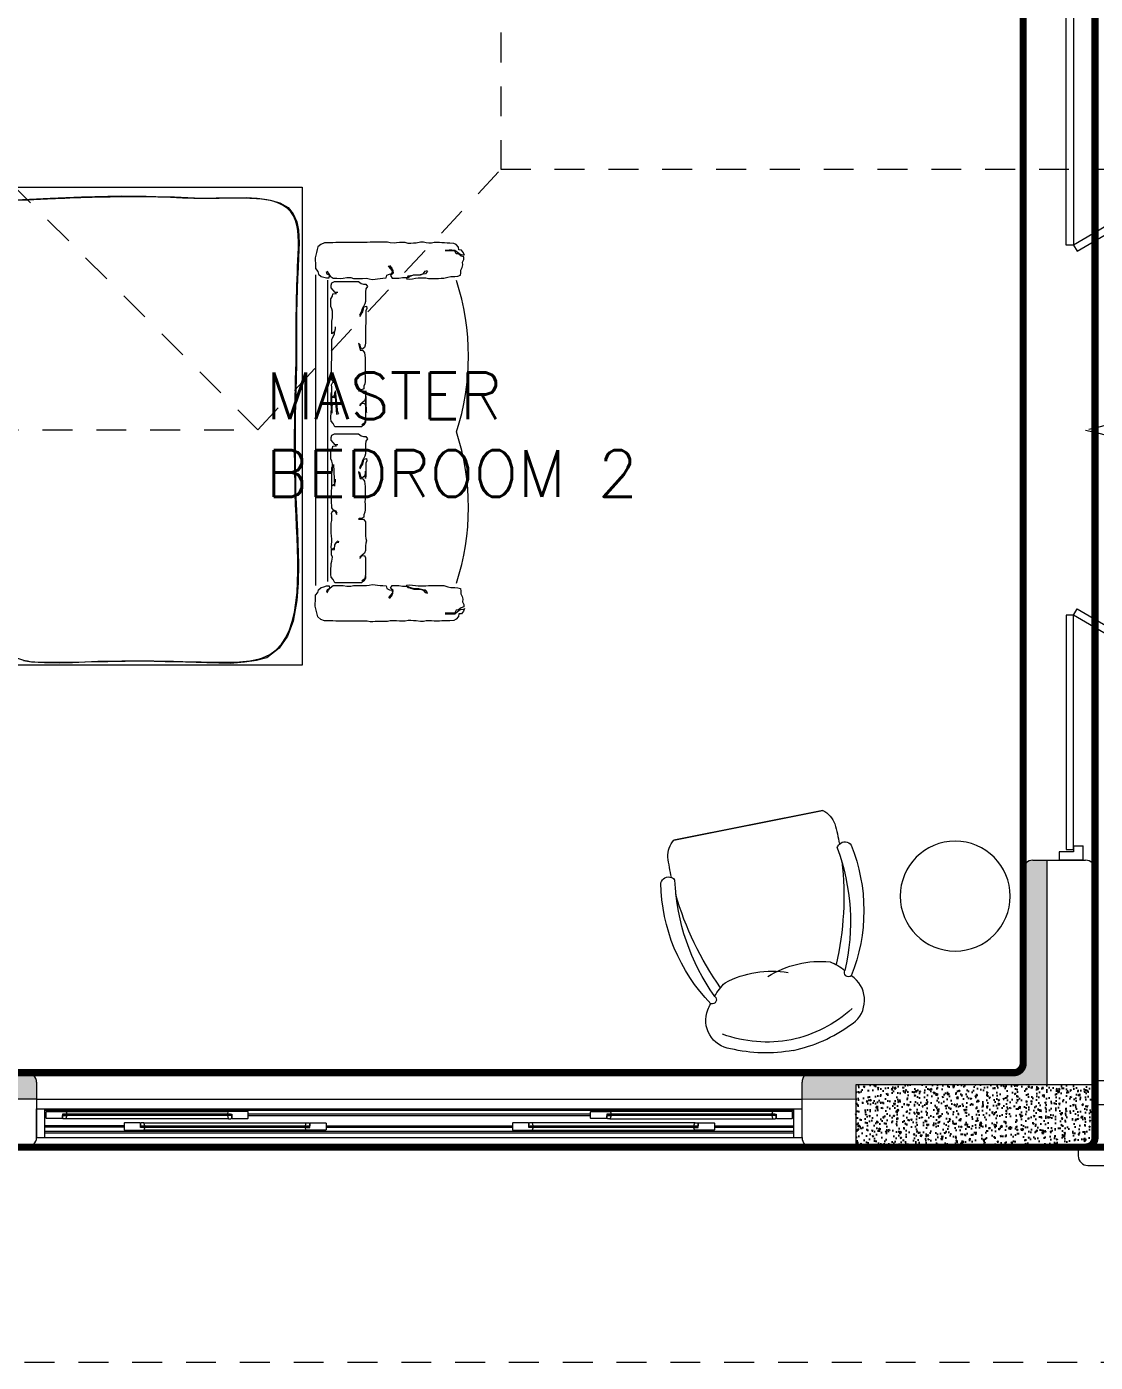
# Model space of a CAD drawing. Header units: metres. Extents: x 14 to 11050, y -346 to 476.
# Drawn here: x 225.1 to 229.56, y -218.95 to -213.37 of the extents above; entities that cross this region are included whole.
import ezdxf

# ---------------------------------------------------------------- set-up
doc = ezdxf.new("R2010")
doc.units = ezdxf.units.M
doc.linetypes.add('0', pattern=[0])
doc.linetypes.add('HIDDEN2', pattern=[0.1875, 0.125, -0.0625])
doc.layers.get('0').update_dxf_attribs({"color": 250, "linetype": '0', "lineweight": 20})
for name, color, linetype, lineweight in [('A-DOOR', 35, 'Continuous', 5), ('A-WALL', 250, 'Continuous', 20), ('baños', 140, 'Continuous', 0), ('Columnas', 7, 'Continuous', 18), ('cristales', 131, 'Continuous', 0), ('MOBILIARIOS', 252, 'Continuous', 0), ('muros bajitos', 252, 'Continuous', 5), ('piso', 253, 'Continuous', 0), ('textos', 7, 'Continuous', 0)]:
    doc.layers.add(name, color=color, linetype=linetype, lineweight=lineweight)
doc.layers.add('HATCH', color=8, linetype='Continuous')
doc.layers.add('RELLENO SECCION', color=8, linetype='Continuous', lineweight=0, transparency=0.4)
doc.layers.add('REVESTIMIENTO EXTERIOR', color=7, linetype='Continuous', lineweight=5, true_color=0xffdebd)
doc.layers.add('Techos 1', color=7, linetype='HIDDEN2', lineweight=9, true_color=0x42391a)
doc.styles.get("Standard").update_dxf_attribs({"font": 'arial.ttf', "height": 0.1875})

# ---------------------------------------------------------------- blocks, each defined once
blk = doc.blocks.new('A$Ca3ef8f56')
at = {"layer": 'MOBILIARIOS'}
for p, q in [((0.0032, 0.1527), (0.0032, 1.4519)), ((0.0532, 0.1694), (0.0532, 1.4284))]:
    blk.add_line(p, q, dxfattribs=at)
for points in [[(0.6249, 1.5324), (0.6212, 1.5434), (0.6126, 1.5544), (0.6016, 1.5556), (0.6004, 1.5666), (0.5906, 1.5776), (0.5796, 1.5825), (0.5637, 1.5837), (0.5527, 1.5837), (0.5417, 1.5849), (0.5307, 1.5849), (0.5197, 1.5862), (0.4977, 1.5862), (0.4867, 1.5837), (0.4757, 1.5837), (0.4647, 1.5849), (0.4537, 1.5874), (0.4402, 1.5874), (0.4231, 1.5837), (0.4121, 1.5837), (0.4011, 1.5825), (0.3889, 1.5825), (0.3766, 1.5862), (0.3534, 1.5862), (0.3412, 1.5849), (0.3302, 1.5837), (0.3143, 1.5849), (0.3033, 1.5874), (0.2519, 1.5874), (0.2409, 1.5886), (0.2299, 1.5886), (0.2177, 1.5862), (0.0868, 1.5862), (0.0746, 1.5849), (0.0391, 1.5849), (0.0245, 1.5788), (0.0122, 1.5678), (0.0086, 1.5568), (0.0061, 1.5446), (0.0037, 1.5336), (0, 1.5226), (0, 1.5116), (0.0012, 1.5006), (0.0024, 1.4884), (0.0024, 1.4774), (0.011, 1.4652), (0.0147, 1.4542), (0.0257, 1.4445), (0.0367, 1.442), (0.0477, 1.4383), (0.0587, 1.4383), (0.0611, 1.4493), (0.0501, 1.4542), (0.0477, 1.464)], [(0.4708, 1.4664), (0.4622, 1.4554), (0.4512, 1.4542), (0.4341, 1.4506), (0.4231, 1.4506), (0.4109, 1.4493), (0.3999, 1.4457), (0.3876, 1.4457), (0.3828, 1.4347), (0.395, 1.4335), (0.4072, 1.4347), (0.4194, 1.4371), (0.4317, 1.4383), (0.4635, 1.4383), (0.4745, 1.4359), (0.516, 1.4359), (0.527, 1.4371), (0.5381, 1.4371), (0.5552, 1.442), (0.5674, 1.4445), (0.5845, 1.4445), (0.5968, 1.4457), (0.6078, 1.4493), (0.609, 1.4603), (0.609, 1.4713), (0.6151, 1.4823), (0.6175, 1.4933), (0.6163, 1.5043), (0.6224, 1.5153), (0.6224, 1.5263), (0.6114, 1.53), (0.6004, 1.5385), (0.5894, 1.5397), (0.5845, 1.5507), (0.5735, 1.552), (0.5442, 1.552)], [(0.5442, 1.5544), (0.5613, 1.5556), (0.5723, 1.5556), (0.5845, 1.5544), (0.5955, 1.5458), (0.6065, 1.5373), (0.6175, 1.5348), (0.6212, 1.5348)], [(0.0501, 1.4677), (0.0563, 1.4567), (0.0636, 1.4457), (0.0758, 1.4371), (0.0905, 1.4371), (0.1064, 1.4359), (0.1174, 1.4371), (0.1333, 1.4396), (0.1492, 1.4396), (0.1602, 1.4359), (0.1981, 1.4359), (0.2152, 1.4371), (0.2262, 1.4347), (0.2385, 1.4322), (0.2507, 1.4335), (0.2617, 1.4347), (0.2727, 1.4359), (0.2837, 1.4371), (0.2972, 1.4383), (0.2996, 1.4493), (0.3106, 1.4542), (0.3216, 1.4567), (0.3241, 1.4677), (0.3143, 1.4787), (0.3069, 1.4884)], [(0.3106, 1.4909), (0.3204, 1.4799), (0.3253, 1.4689), (0.3265, 1.4579), (0.3155, 1.4481), (0.3228, 1.4371), (0.3497, 1.4371), (0.3656, 1.4396), (0.3779, 1.4396), (0.3889, 1.4408), (0.3999, 1.4481), (0.4133, 1.4518), (0.4402, 1.4518), (0.4525, 1.4554), (0.4598, 1.4664), (0.4696, 1.4689)], [(0.0946, 1.3772), (0.0844, 1.3772), (0.0759, 1.3874), (0.0673, 1.3976), (0.0673, 1.4078), (0.0708, 1.4181), (0.081, 1.4232), (0.1822, 1.4232), (0.1924, 1.4146), (0.2026, 1.4129), (0.2129, 1.4129), (0.2197, 1.4027), (0.2129, 1.3925), (0.2112, 1.3806), (0.2112, 1.3397), (0.2078, 1.3294), (0.2026, 1.3192), (0.1975, 1.309), (0.1941, 1.2988), (0.189, 1.2885), (0.1856, 1.2817)], [(0.0844, 1.234), (0.0844, 1.2238), (0.081, 1.2135), (0.0708, 1.205), (0.0708, 1.2579), (0.0725, 1.2715), (0.0725, 1.2988), (0.0708, 1.309), (0.0656, 1.3192), (0.0656, 1.3516), (0.0725, 1.3618), (0.0742, 1.372), (0.0844, 1.3737), (0.0895, 1.3737)], [(0.189, 1.2766), (0.1924, 1.2868), (0.1992, 1.2971), (0.2026, 1.3073), (0.2044, 1.3175), (0.2146, 1.3209), (0.2163, 1.3107), (0.2129, 1.3005), (0.2129, 1.2476), (0.2112, 1.2374), (0.2112, 1.1675), (0.2095, 1.1573), (0.2061, 1.1471), (0.1958, 1.1385), (0.1907, 1.1488), (0.189, 1.159), (0.1822, 1.1658)], [(0.0929, 0.9903), (0.0878, 1.0005), (0.0776, 1.0039), (0.0708, 1.0141), (0.0708, 1.0244), (0.069, 1.0346), (0.069, 1.0857), (0.0708, 1.0959), (0.0708, 1.1829), (0.0776, 1.1948), (0.081, 1.205), (0.0827, 1.2152), (0.0861, 1.2272), (0.0861, 1.2289)], [(0.1822, 1.1641), (0.1856, 1.1471), (0.189, 1.1368), (0.1992, 1.1351), (0.2061, 1.1249), (0.2078, 1.1147), (0.2095, 1.1028), (0.2095, 1.0499), (0.2078, 1.0397), (0.2095, 1.0295), (0.2095, 1.0056), (0.2078, 0.9954), (0.2044, 0.9852), (0.2044, 0.9749), (0.1941, 0.9698), (0.1839, 0.9698), (0.1822, 0.9664), (0.2026, 0.9664), (0.2112, 0.9562), (0.2112, 0.8965), (0.2129, 0.8863), (0.2146, 0.8761), (0.2129, 0.9659), (0.2112, 0.9556), (0.2112, 0.9352), (0.2061, 0.925), (0.1958, 0.9147), (0.1873, 0.9079)], [(0.2112, 0.8449), (0.2112, 0.8346), (0.2044, 0.8244), (0.1941, 0.8159), (0.0827, 0.8159), (0.0759, 0.8295), (0.0673, 0.8397), (0.0656, 0.85), (0.0656, 0.8602), (0.0673, 0.8704), (0.0673, 0.8806), (0.0708, 0.8909), (0.0725, 0.9079), (0.069, 0.9181), (0.069, 0.9386), (0.081, 0.9403), (0.0827, 0.959), (0.0895, 0.8693), (0.0998, 0.871), (0.0981, 0.8744)], [(0.0946, 0.8761), (0.0861, 0.9659), (0.081, 0.9556), (0.0793, 0.9454), (0.069, 0.9403), (0.0673, 0.9505), (0.069, 0.9607), (0.0708, 0.8727), (0.0708, 0.8829), (0.069, 0.8965), (0.0673, 0.9085), (0.0673, 0.9494), (0.0708, 0.9613), (0.0708, 0.9818), (0.069, 0.992), (0.0742, 1.0022), (0.0844, 1.0005), (0.0878, 0.9903), (0.0895, 0.9869)], [(0.1873, 0.9028), (0.1958, 0.913), (0.2061, 0.9147), (0.2112, 0.9045), (0.2112, 0.8517), (0.2095, 0.8414), (0.2061, 0.8312), (0.1958, 0.8244)], [(0.0946, 0.74), (0.0844, 0.74), (0.0759, 0.7502), (0.0673, 0.7604), (0.0673, 0.7707), (0.0708, 0.7809), (0.081, 0.786), (0.1822, 0.786), (0.1924, 0.7775), (0.2026, 0.7758), (0.2129, 0.7758), (0.2197, 0.7656), (0.2129, 0.7553), (0.2112, 0.7434), (0.2112, 0.7025), (0.2078, 0.6923), (0.2026, 0.6821), (0.1975, 0.6718), (0.1941, 0.6616), (0.189, 0.6514), (0.1856, 0.6446)], [(0.0844, 0.5968), (0.0844, 0.5866), (0.081, 0.5764), (0.0708, 0.5679), (0.0708, 0.6207), (0.0725, 0.6343), (0.0725, 0.6616), (0.0708, 0.6718), (0.0656, 0.6821), (0.0656, 0.7144), (0.0725, 0.7247), (0.0742, 0.7349), (0.0844, 0.7366), (0.0895, 0.7366)], [(0.189, 0.6394), (0.1924, 0.6497), (0.1992, 0.6599), (0.2026, 0.6701), (0.2044, 0.6803), (0.2146, 0.6838), (0.2163, 0.6735), (0.2129, 0.6633), (0.2129, 0.6105), (0.2112, 0.6002), (0.2112, 0.6304), (0.2095, 0.6201), (0.2061, 0.6099), (0.1958, 0.6014), (0.1907, 0.6116), (0.189, 0.6218), (0.1822, 0.6287)], [(0.0929, 0.4531), (0.0878, 0.4633), (0.0776, 0.4668), (0.0708, 0.477), (0.0708, 0.4872), (0.069, 0.4974), (0.069, 0.5486), (0.0708, 0.5588), (0.0708, 0.6457), (0.0776, 0.6576), (0.081, 0.5679), (0.0827, 0.5781), (0.0861, 0.59), (0.0861, 0.5917)], [(0.1822, 0.627), (0.1856, 0.6099), (0.189, 0.5997), (0.1992, 0.598), (0.2061, 0.5878), (0.2078, 0.5775), (0.2095, 0.5656), (0.2095, 0.5128), (0.2078, 0.5025), (0.2095, 0.4923), (0.2095, 0.4685), (0.2078, 0.4582), (0.2044, 0.448), (0.2044, 0.4378), (0.1941, 0.4327), (0.1839, 0.4327), (0.1822, 0.4293), (0.2026, 0.4293), (0.2112, 0.419), (0.2112, 0.3594), (0.2129, 0.3492), (0.2146, 0.3389), (0.2129, 0.3287), (0.2112, 0.3185), (0.2112, 0.298), (0.2061, 0.2878), (0.1958, 0.2776), (0.1873, 0.2708)], [(0.0946, 0.3389), (0.0861, 0.3287), (0.081, 0.3185), (0.0793, 0.3083), (0.069, 0.3031), (0.0673, 0.3134), (0.069, 0.3236), (0.0708, 0.3355), (0.0708, 0.3457), (0.069, 0.3594), (0.0673, 0.3713), (0.0673, 0.4122), (0.0708, 0.4241), (0.0708, 0.4446), (0.069, 0.4548), (0.0742, 0.465), (0.0844, 0.4633), (0.0878, 0.4531), (0.0895, 0.4497)], [(0.2112, 0.1926), (0.2112, 0.1824), (0.2044, 0.1721), (0.1941, 0.1636), (0.0827, 0.1636), (0.0759, 0.1772), (0.0673, 0.1875), (0.0656, 0.1977), (0.0656, 0.223), (0.0673, 0.2333), (0.0673, 0.2435), (0.0708, 0.2537), (0.0725, 0.2708), (0.069, 0.281), (0.069, 0.3014), (0.081, 0.3031), (0.0827, 0.3219), (0.0895, 0.3321), (0.0998, 0.3338), (0.0981, 0.3372)], [(0.1873, 0.2656), (0.1958, 0.2759), (0.2061, 0.2776), (0.2112, 0.2673), (0.2112, 0.1994), (0.2095, 0.1892), (0.2061, 0.179), (0.1958, 0.1721)], [(0.6249, 0.0562), (0.6212, 0.0452), (0.6126, 0.0342), (0.6016, 0.033), (0.6004, 0.022), (0.5906, 0.011), (0.5796, 0.0061), (0.5637, 0.0049), (0.5527, 0.0049), (0.5417, 0.0037), (0.5307, 0.0037), (0.5197, 0.0024), (0.4977, 0.0024), (0.4867, 0.0049), (0.4757, 0.0049), (0.4647, 0.0037), (0.4537, 0.0012), (0.4402, 0.0012), (0.4231, 0.0049), (0.4121, 0.0049), (0.4011, 0.0061), (0.3889, 0.0061), (0.3766, 0.0024), (0.3534, 0.0024), (0.3412, 0.0037), (0.3302, 0.0049), (0.3143, 0.0037), (0.3033, 0.0012), (0.2519, 0.0012), (0.2409, 0), (0.2299, 0), (0.2177, 0.0024), (0.0868, 0.0024), (0.0746, 0.0037), (0.0391, 0.0037), (0.0245, 0.0098), (0.0122, 0.0208), (0.0086, 0.0318), (0.0061, 0.044), (0.0037, 0.055), (0, 0.066), (0, 0.077), (0.0012, 0.088), (0.0024, 0.1002), (0.0024, 0.1112), (0.011, 0.1234), (0.0147, 0.1344), (0.0257, 0.1441), (0.0367, 0.1466), (0.0477, 0.1503), (0.0587, 0.1503), (0.0611, 0.1393), (0.0501, 0.1344), (0.0477, 0.1246)], [(0.0501, 0.1209), (0.0563, 0.1319), (0.0636, 0.1429), (0.0758, 0.1515), (0.0905, 0.1515), (0.1064, 0.1527), (0.1174, 0.1515), (0.1333, 0.149), (0.1492, 0.149), (0.1602, 0.1527), (0.1981, 0.1527), (0.2152, 0.1515), (0.2262, 0.1539), (0.2385, 0.1564), (0.2507, 0.1551), (0.2617, 0.1539), (0.2727, 0.1527), (0.2837, 0.1515), (0.2972, 0.1503), (0.2996, 0.1393), (0.3106, 0.1344), (0.3216, 0.1319), (0.3241, 0.1209), (0.3143, 0.1099), (0.3069, 0.1002)], [(0.3106, 0.0977), (0.3204, 0.1087), (0.3253, 0.1197), (0.3265, 0.1307), (0.3155, 0.1405), (0.3228, 0.1515), (0.3497, 0.1515), (0.3656, 0.149), (0.3779, 0.149), (0.3889, 0.1478), (0.3999, 0.1405), (0.4133, 0.1368), (0.4402, 0.1368), (0.4525, 0.1332), (0.4598, 0.1222), (0.4696, 0.1197)], [(0.4708, 0.1222), (0.4622, 0.1332), (0.4512, 0.1344), (0.4341, 0.138), (0.4231, 0.138), (0.4109, 0.1393), (0.3999, 0.1429), (0.3876, 0.1429), (0.3828, 0.1539), (0.395, 0.1551), (0.4072, 0.1539), (0.4194, 0.1515), (0.4317, 0.1503), (0.4635, 0.1503), (0.4745, 0.1527), (0.516, 0.1527), (0.527, 0.1515), (0.5381, 0.1515), (0.5552, 0.1466), (0.5674, 0.1441), (0.5845, 0.1441), (0.5968, 0.1429), (0.6078, 0.1393), (0.609, 0.1283), (0.609, 0.1173), (0.6151, 0.1063), (0.6175, 0.0953), (0.6163, 0.0843), (0.6224, 0.0733), (0.6224, 0.0623), (0.6114, 0.0586), (0.6004, 0.0501), (0.5894, 0.0489), (0.5845, 0.0379), (0.5735, 0.0366), (0.5442, 0.0366)], [(0.5442, 0.0342), (0.5613, 0.033), (0.5723, 0.033), (0.5845, 0.0342), (0.5955, 0.0428), (0.6065, 0.0513), (0.6175, 0.0537), (0.6212, 0.0537)]]:
    blk.add_lwpolyline(points, dxfattribs=at)
for centre in [(-0.3846, 1.1107), (-0.3846, 0.4779)]:
    blk.add_arc(centre, 1.0261, 342.0399, 17.9601, dxfattribs=at)
blk = doc.blocks.new('A$Ca77e88c0')
at = {"layer": 'MOBILIARIOS', "linetype": 'Continuous'}
for p, q in [((0, 1.3457), (0.2432, 0.761)), ((0.2435, 0.7603), (0, 1.3457))]:
    blk.add_line(p, q, dxfattribs=at)
for points in [[(1.0081, 1.4216, 0.103931), (0.8565, 1.6353, 0.481643), (0.668, 1.624, 0.047693), (0.6541, 1.5985, 0.047693)], [(1.0081, 1.4216, -0.103931), (1.0528, 1.1635, -0.481643), (0.9119, 1.0378, -0.047693), (0.884, 1.0459, -0.047693)]]:
    blk.add_lwpolyline(points, format="xyb", dxfattribs=at)
blk.add_circle((0.8492, 0.4996), 0.2299, dxfattribs=at)
for centre, radius, start, end in [((0.4617, 1.1866), 0.5495, 23.3314, 53.5948), ((0.4617, 1.1866), 0.5495, 23.3314, 53.5948), ((0.5212, 0.8742), 0.7364, 79.5964, 123.1415), ((0.612, 0.6674), 0.9011, 88.3763, 121.4796), ((0.612, 0.6674), 0.9011, 88.3763, 121.4796), ((0.8583, 1.4567), 0.2476, 153.2165, 169.9182), ((0.8583, 1.4567), 0.2476, 153.2165, 169.9182), ((0.6434, 1.5847), 0.0175, 250.4542, 52.0587), ((0.6434, 1.5847), 0.0175, 250.4542, 52.0587), ((0.5865, 0.2493), 1.2787, 88.4542, 107.9351), ((0.5865, 0.2493), 1.2787, 88.4542, 107.9351), ((0.1421, 1.4684), 0.0325, 136.3787, 235.7351), ((1.0281, 1.5426), 0.4158, 185.8786, 223.4033), ((1.0281, 1.5426), 0.4158, 185.8786, 223.4033), ((0.0995, 1.3192), 0.1029, 121.9514, 165.0616), ((0.4823, 0.53), 0.9795, 111.4631, 116.5118), ((0.1421, 1.4684), 0.0325, 235.6979, 268.7539), ((0.4562, 1.1998), 0.5495, 351.575, 21.8384), ((0.4562, 1.1998), 0.5495, 351.575, 21.8384), ((1.108, 1.3505), 0.4158, 181.7665, 219.2912), ((-0.1206, 1.9492), 1.2787, 297.2347, 316.7156), ((-0.1206, 1.9492), 1.2787, 297.2347, 316.7156), ((0.9273, 1.2907), 0.2476, 235.2516, 251.9533), ((0.9273, 1.2907), 0.2476, 235.2516, 251.9533), ((0.8666, 1.048), 0.0175, 353.1111, 154.7156), ((0.8666, 1.048), 0.0175, 353.1111, 154.7156), ((0.1939, 1.6724), 0.9011, 283.6902, 316.7935), ((0.1939, 1.6724), 0.9011, 283.6902, 316.7935), ((0.2766, 1.4622), 0.7364, 282.0283, 325.5734), ((0.4307, 0.7745), 0.0325, 136.3787, 169.4347), ((0.4307, 0.7745), 0.0325, 136.3787, 169.4347), ((0.2948, 0.8495), 0.1029, 240.0914, 283.2016), ((0.0052, 1.6774), 0.9795, 288.6412, 293.6898), ((0.4307, 0.7745), 0.0325, 169.4347, 268.7911)]:
    blk.add_arc(centre, radius, start, end, dxfattribs=at)
blk = doc.blocks.new('A$C2f9b60d5')
at = {"layer": 'A-DOOR'}
for p, q in [((0, 0.1005), (0.06, 0.1005)), ((0, 0.1005), (0, 0.0005)), ((0.035, 0.0605), (0.035, 0.0005)), ((0.06, 0.0605), (0.035, 0.0605)), ((0.06, 0.0605), (0.06, 0.1005)), ((3.6, 0.1), (3.54, 0.1)), ((3.54, 0.06), (3.54, 0.1)), ((3.54, 0.06), (3.565, 0.06)), ((3.565, 0.06), (3.565, 0)), ((3.6, 0.1), (3.6, 0)), ((0.035, 0.0005), (0, 0.0005)), ((3.565, 0), (3.6, 0))]:
    blk.add_line(p, q, dxfattribs=at)
for points in [[(0.6314, 0.7341), (1.0247, 0.0604), (1.0509, 0.0757), (0.6576, 0.7494)], [(2.9658, 0.7337), (2.5723, 0.0601), (2.5462, 0.0754), (2.9397, 0.749)], [(0.0446, 0.0605), (1.0247, 0.0604), (1.0247, 0.0301), (0.0446, 0.0302)], [(3.5524, 0.06), (2.5723, 0.0601), (2.5723, 0.0298), (3.5524, 0.0297)]]:
    blk.add_lwpolyline(points, close=True, dxfattribs=at)
at = {"layer": 'A-DOOR', "linetype": 'HIDDEN2'}
for centre, start, end in [((0.96, -0.0488), 10.7613, 110.7488), ((2.637, -0.0491), 69.2325, 169.2199)]:
    blk.add_arc(centre, 0.8536, start, end, dxfattribs=at)
blk = doc.blocks.new('A$C89702949')
at = {"layer": 'HATCH'}
h = blk.add_hatch(dxfattribs=at)
h.set_pattern_fill('AR-CONC', color=256, scale=0.00032)
h.set_pattern_definition([(50, (114.33107, 55.238796), (0.058299094, -0.005100507), [0.006096, -0.067056]), (355, (114.33107, 55.238796), (-0.011277895, 0.06113819), [0.0048768, -0.053644987]), (100.451445, (114.33593, 55.23837), (0.0470212, 0.05603768), [0.005180803, -0.056988878]), (46.1842, (114.33107, 55.25505), (0.086745293, -0.013453545), [0.009144, -0.100584]), (96.63556, (114.3383, 55.25393), (0.07596932, 0.07917636), [0.00777121, -0.085483395]), (351.18415, (114.33107, 55.25505), (0.07596932, 0.07917636), [0.00731519, -0.080467114]), (21, (114.3392, 55.25099), (0.048516605, -0.032724863), [0.006096, -0.067056]), (326, (114.3392, 55.25099), (0.01977665, 0.05894015), [0.0048768, -0.0536448]), (71.451445, (114.34324, 55.24826), (0.068293254, 0.026215286), [0.005180803, -0.05698878]), (37.5, (114.331071, 55.238796), (0.000988353, 0.0270576124), [0, -0.05299456, 0, -0.0544576, 0, -0.053848]), (7.5, (114.33107, 55.238796), (0.021382292, 0.032057784), [0, -0.03104896, 0, -0.05177536, 0, -0.0205232]), (327.5, (114.312946, 55.238796), (0.0433889905, -0.001833198), [0, -0.02032, 0, -0.0633984, 0, -0.0841248]), (317.5, (114.304818, 55.238796), (0.047401338, 0.008136477), [0, -0.026416, 0, -0.04210304, 0, -0.0597408])])
h.paths.add_polyline_path([(19.95, 0), (19.9496, 0.25), (20.7, 0.25), (20.7004, 0.25), (20.9496, 0.25), (20.9496, 0)])
at = {"layer": 'Columnas'}
blk.add_lwpolyline([(19.95, 0), (20.95, 0), (20.95, 0.25), (20.7, 0.25), (20.7, 0.25), (19.95, 0.25), (19.9495, 0)], dxfattribs=at)
blk = doc.blocks.new('PL BASE 2N NASAS 09')
at = {"layer": 'RELLENO SECCION', "true_color": 0xc7c8ca}
h = blk.add_hatch(color=9, dxfattribs=at)
h.dxf.hatch_style = 1
edge = h.paths.add_edge_path()
edge.add_arc((179.2575, -24.8608), 0.04, 270, 360, ccw=False)
edge.add_line((179.2575, -24.9008), (178.4126, -24.9008))
edge.add_arc((178.4126, -24.9408), 0.04, 90, 180)
edge.add_line((178.3726, -24.9408), (178.3726, -25.0117))
edge.add_line((178.3726, -25.0117), (178.5974, -25.0117))
edge.add_line((178.5974, -25.0117), (178.5975, -24.9508))
edge.add_line((178.5975, -24.9508), (179.3475, -24.9508))
edge.add_line((179.3475, -24.9508), (179.3975, -24.9508))
edge.add_line((179.3975, -24.9508), (179.3975, -24.0117))
edge.add_line((179.3975, -24.0117), (179.3375, -24.0117))
edge.add_arc((179.3375, -24.0517), 0.04, 90, 180)
edge.add_line((179.2975, -24.0517), (179.2975, -24.8608))
edge = h.paths.add_edge_path()
edge.add_arc((175.1326, -24.9408), 0.04, 360, 450)
edge.add_line((175.1326, -24.9008), (174.7475, -24.9008))
edge.add_line((174.7475, -24.9008), (174.7475, -25.0117))
edge.add_line((174.7475, -25.0117), (175.1726, -25.0117))
edge.add_line((175.1726, -25.0117), (175.1726, -24.9408))
at = {"layer": 'A-DOOR'}
for p, q in [((175.1726, -25.0117), (178.3726, -25.0117)), ((175.1725, -25.0517), (178.3725, -25.0517)), ((175.2065, -25.1717), (175.2065, -25.0517)), ((175.2125, -25.0642), (175.214, -25.0627)), ((175.2125, -25.0912), (175.2125, -25.0642)), ((175.214, -25.0627), (175.2947, -25.0627)), ((175.298, -25.0737), (175.2805, -25.0737)), ((175.2805, -25.0737), (175.2805, -25.0912)), ((175.2805, -25.0767), (175.2855, -25.0767)), ((175.2805, -25.0767), (175.2855, -25.0767)), ((175.2855, -25.0747), (175.2915, -25.0787)), ((175.2855, -25.0787), (175.2915, -25.0747)), ((175.2947, -25.0627), (175.2965, -25.0642)), ((175.2947, -25.0627), (175.9744, -25.0627)), ((175.2965, -25.0642), (175.2985, -25.0722)), ((175.2985, -25.0732), (175.298, -25.0737)), ((175.2985, -25.0722), (175.2985, -25.0732)), ((175.9726, -25.0642), (175.9705, -25.0722)), ((175.9705, -25.0722), (175.9705, -25.0732)), ((175.9705, -25.0732), (175.971, -25.0737)), ((175.971, -25.0737), (175.9885, -25.0737)), ((175.9744, -25.0627), (175.9726, -25.0642)), ((176.055, -25.0627), (175.9744, -25.0627)), ((175.9835, -25.0747), (175.9775, -25.0787)), ((175.9835, -25.0787), (175.9775, -25.0747)), ((175.9885, -25.0767), (175.9835, -25.0767)), ((175.9885, -25.0767), (175.9835, -25.0767)), ((175.9885, -25.0737), (175.9885, -25.0912)), ((176.0565, -25.0642), (176.055, -25.0627)), ((176.0565, -25.0912), (176.0565, -25.0642)), ((177.4885, -25.0642), (177.49, -25.0627)), ((177.4885, -25.0912), (177.4885, -25.0642)), ((177.49, -25.0627), (177.5707, -25.0627)), ((177.574, -25.0737), (177.5565, -25.0737)), ((177.5565, -25.0737), (177.5565, -25.0912)), ((177.5565, -25.0767), (177.5615, -25.0767)), ((177.5565, -25.0767), (177.5615, -25.0767)), ((177.5615, -25.0747), (177.5675, -25.0787)), ((177.5615, -25.0787), (177.5675, -25.0747)), ((177.5707, -25.0627), (177.5725, -25.0642)), ((178.2504, -25.0627), (177.5707, -25.0627)), ((177.5725, -25.0642), (177.5745, -25.0722)), ((177.5745, -25.0732), (177.574, -25.0737)), ((177.5745, -25.0722), (177.5745, -25.0732)), ((178.2486, -25.0642), (178.2465, -25.0722)), ((178.2465, -25.0722), (178.2465, -25.0732)), ((178.2465, -25.0732), (178.247, -25.0737)), ((178.247, -25.0737), (178.2645, -25.0737)), ((178.2504, -25.0627), (178.2486, -25.0642)), ((178.331, -25.0627), (178.2504, -25.0627)), ((178.2595, -25.0747), (178.2535, -25.0787)), ((178.2595, -25.0787), (178.2535, -25.0747)), ((178.2645, -25.0767), (178.2595, -25.0767)), ((178.2645, -25.0767), (178.2595, -25.0767)), ((178.2645, -25.0737), (178.2645, -25.0912)), ((178.3325, -25.0642), (178.331, -25.0627)), ((178.3325, -25.0912), (178.3325, -25.0642)), ((178.3385, -25.1717), (178.3385, -25.0517)), ((175.214, -25.0927), (175.2125, -25.0912)), ((175.279, -25.0927), (175.214, -25.0927)), ((175.2805, -25.0912), (175.279, -25.0927)), ((175.9753, -25.0937), (175.2938, -25.0937)), ((175.54, -25.1107), (175.5385, -25.1122)), ((175.5385, -25.1122), (175.5385, -25.1392)), ((175.605, -25.1107), (175.54, -25.1107)), ((175.6065, -25.1122), (175.605, -25.1107)), ((175.6065, -25.1297), (175.6065, -25.1122)), ((175.6065, -25.1267), (175.6115, -25.1267)), ((175.6065, -25.1267), (175.6115, -25.1267)), ((175.624, -25.1297), (175.6065, -25.1297)), ((175.6115, -25.1287), (175.6175, -25.1247)), ((175.6115, -25.1247), (175.6175, -25.1287)), ((175.6198, -25.1097), (176.3013, -25.1097)), ((175.6225, -25.1393), (175.6245, -25.1312)), ((175.6245, -25.1302), (175.624, -25.1297)), ((175.6245, -25.1312), (175.6245, -25.1302)), ((175.9885, -25.0912), (175.99, -25.0927)), ((175.99, -25.0927), (176.055, -25.0927)), ((176.0565, -25.0912), (176.055, -25.0927)), ((176.2965, -25.1302), (176.297, -25.1297)), ((176.2965, -25.1312), (176.2965, -25.1302)), ((176.2986, -25.1393), (176.2965, -25.1312)), ((176.297, -25.1297), (176.3145, -25.1297)), ((176.3095, -25.1287), (176.3035, -25.1247)), ((176.3095, -25.1247), (176.3035, -25.1287)), ((176.3145, -25.1267), (176.3095, -25.1267)), ((176.3145, -25.1267), (176.3095, -25.1267)), ((176.3145, -25.1122), (176.316, -25.1107)), ((176.3145, -25.1297), (176.3145, -25.1122)), ((176.316, -25.1107), (176.381, -25.1107)), ((176.381, -25.1107), (176.3825, -25.1122)), ((176.3825, -25.1122), (176.3825, -25.1392)), ((177.164, -25.1107), (177.1625, -25.1122)), ((177.1625, -25.1122), (177.1625, -25.1392)), ((177.229, -25.1107), (177.164, -25.1107)), ((177.2305, -25.1122), (177.229, -25.1107)), ((177.2305, -25.1297), (177.2305, -25.1122)), ((177.2305, -25.1267), (177.2355, -25.1267)), ((177.2305, -25.1267), (177.2355, -25.1267)), ((177.248, -25.1297), (177.2305, -25.1297)), ((177.2355, -25.1287), (177.2415, -25.1247)), ((177.2355, -25.1247), (177.2415, -25.1287)), ((177.9253, -25.1097), (177.2438, -25.1097)), ((177.2465, -25.1393), (177.2485, -25.1312)), ((177.2485, -25.1302), (177.248, -25.1297)), ((177.2485, -25.1312), (177.2485, -25.1302)), ((177.4885, -25.0912), (177.49, -25.0927)), ((177.555, -25.0927), (177.49, -25.0927)), ((177.5565, -25.0912), (177.555, -25.0927)), ((177.5698, -25.0937), (178.2513, -25.0937)), ((177.9205, -25.1302), (177.921, -25.1297)), ((177.9205, -25.1312), (177.9205, -25.1302)), ((177.9226, -25.1393), (177.9205, -25.1312)), ((177.921, -25.1297), (177.9385, -25.1297)), ((177.9335, -25.1287), (177.9275, -25.1247)), ((177.9335, -25.1247), (177.9275, -25.1287)), ((177.9385, -25.1267), (177.9335, -25.1267)), ((177.9385, -25.1267), (177.9335, -25.1267)), ((177.9385, -25.1122), (177.94, -25.1107)), ((177.9385, -25.1297), (177.9385, -25.1122)), ((177.94, -25.1107), (178.005, -25.1107)), ((178.005, -25.1107), (178.0065, -25.1122)), ((178.0065, -25.1122), (178.0065, -25.1392)), ((178.2645, -25.0912), (178.266, -25.0927)), ((178.266, -25.0927), (178.331, -25.0927)), ((178.331, -25.0927), (178.3325, -25.0912)), ((175.1725, -25.1717), (178.3725, -25.1717)), ((175.2065, -25.1517), (178.3385, -25.1517)), ((175.5385, -25.1392), (175.54, -25.1407)), ((175.54, -25.1407), (175.6207, -25.1407)), ((175.6207, -25.1407), (175.6225, -25.1393)), ((176.3004, -25.1407), (175.6207, -25.1407)), ((176.3004, -25.1407), (176.2986, -25.1393)), ((176.381, -25.1407), (176.3004, -25.1407)), ((176.3825, -25.1392), (176.381, -25.1407)), ((177.1625, -25.1392), (177.164, -25.1407)), ((177.164, -25.1407), (177.2447, -25.1407)), ((177.2447, -25.1407), (177.2465, -25.1393)), ((177.2447, -25.1407), (177.9244, -25.1407)), ((177.9244, -25.1407), (177.9226, -25.1393)), ((178.005, -25.1407), (177.9244, -25.1407)), ((178.0065, -25.1392), (178.005, -25.1407)), ((175.1325, -25.2117), (178.4125, -25.2117))]:
    blk.add_line(p, q, dxfattribs=at)
at = {"layer": 'A-DOOR', "color": 8}
for p, q in [((175.2065, -25.0577), (178.3385, -25.0577)), ((177.4885, -25.0747), (176.0565, -25.0747)), ((175.5385, -25.1227), (175.2065, -25.1227)), ((175.5385, -25.1287), (175.2065, -25.1287)), ((177.4885, -25.0807), (176.0565, -25.0807)), ((176.3825, -25.1227), (177.1625, -25.1227)), ((176.3825, -25.1287), (177.1625, -25.1287)), ((178.0065, -25.1227), (178.3385, -25.1227)), ((178.0065, -25.1287), (178.3385, -25.1287)), ((175.2065, -25.1457), (178.3385, -25.1457))]:
    blk.add_line(p, q, dxfattribs=at)
at = {"layer": 'A-DOOR'}
for points in [[(175.2805, -25.0767), (175.2855, -25.0767), (175.2855, -25.0767), (175.2805, -25.0767)], [(175.2855, -25.0747), (175.2915, -25.0747), (175.2915, -25.0787), (175.2855, -25.0787)], [(175.2855, -25.0747), (175.9835, -25.0747), (175.9835, -25.0787), (175.2855, -25.0787)], [(175.298, -25.0737), (175.286, -25.0737), (175.286, -25.0747), (175.298, -25.0747)], [(175.298, -25.0787), (175.286, -25.0787), (175.286, -25.0797), (175.298, -25.0797)], [(175.2915, -25.0747), (175.2965, -25.0747), (175.2965, -25.0787), (175.2915, -25.0787)], [(175.971, -25.0737), (175.983, -25.0737), (175.983, -25.0747), (175.971, -25.0747)], [(175.971, -25.0787), (175.983, -25.0787), (175.983, -25.0797), (175.971, -25.0797)], [(175.9775, -25.0747), (175.9725, -25.0747), (175.9725, -25.0787), (175.9775, -25.0787)], [(175.9835, -25.0747), (175.9775, -25.0747), (175.9775, -25.0787), (175.9835, -25.0787)], [(175.9885, -25.0767), (175.9835, -25.0767), (175.9835, -25.0767), (175.9885, -25.0767)], [(177.5565, -25.0767), (177.5615, -25.0767), (177.5615, -25.0767), (177.5565, -25.0767)], [(178.2595, -25.0747), (177.5615, -25.0747), (177.5615, -25.0787), (178.2595, -25.0787)], [(177.5615, -25.0747), (177.5675, -25.0747), (177.5675, -25.0787), (177.5615, -25.0787)], [(177.574, -25.0737), (177.562, -25.0737), (177.562, -25.0747), (177.574, -25.0747)], [(177.574, -25.0787), (177.562, -25.0787), (177.562, -25.0797), (177.574, -25.0797)], [(177.5675, -25.0747), (177.5725, -25.0747), (177.5725, -25.0787), (177.5675, -25.0787)], [(178.247, -25.0737), (178.259, -25.0737), (178.259, -25.0747), (178.247, -25.0747)], [(178.247, -25.0787), (178.259, -25.0787), (178.259, -25.0797), (178.247, -25.0797)], [(178.2535, -25.0747), (178.2485, -25.0747), (178.2485, -25.0787), (178.2535, -25.0787)], [(178.2595, -25.0747), (178.2535, -25.0747), (178.2535, -25.0787), (178.2595, -25.0787)], [(178.2645, -25.0767), (178.2595, -25.0767), (178.2595, -25.0767), (178.2645, -25.0767)], [(175.6065, -25.1267), (175.6115, -25.1267), (175.6115, -25.1267), (175.6065, -25.1267)], [(176.3095, -25.1287), (175.6115, -25.1287), (175.6115, -25.1247), (176.3095, -25.1247)], [(175.6115, -25.1287), (175.6175, -25.1287), (175.6175, -25.1247), (175.6115, -25.1247)], [(175.624, -25.1247), (175.612, -25.1247), (175.612, -25.1237), (175.624, -25.1237)], [(175.624, -25.1297), (175.612, -25.1297), (175.612, -25.1287), (175.624, -25.1287)], [(175.6175, -25.1287), (175.6225, -25.1287), (175.6225, -25.1247), (175.6175, -25.1247)], [(176.297, -25.1247), (176.309, -25.1247), (176.309, -25.1237), (176.297, -25.1237)], [(176.297, -25.1297), (176.309, -25.1297), (176.309, -25.1287), (176.297, -25.1287)], [(176.3035, -25.1287), (176.2985, -25.1287), (176.2985, -25.1247), (176.3035, -25.1247)], [(176.3095, -25.1287), (176.3035, -25.1287), (176.3035, -25.1247), (176.3095, -25.1247)], [(176.3145, -25.1267), (176.3095, -25.1267), (176.3095, -25.1267), (176.3145, -25.1267)], [(177.2305, -25.1267), (177.2355, -25.1267), (177.2355, -25.1267), (177.2305, -25.1267)], [(177.2355, -25.1287), (177.2415, -25.1287), (177.2415, -25.1247), (177.2355, -25.1247)], [(177.2355, -25.1287), (177.9335, -25.1287), (177.9335, -25.1247), (177.2355, -25.1247)], [(177.248, -25.1247), (177.236, -25.1247), (177.236, -25.1237), (177.248, -25.1237)], [(177.248, -25.1297), (177.236, -25.1297), (177.236, -25.1287), (177.248, -25.1287)], [(177.2415, -25.1287), (177.2465, -25.1287), (177.2465, -25.1247), (177.2415, -25.1247)], [(177.921, -25.1247), (177.933, -25.1247), (177.933, -25.1237), (177.921, -25.1237)], [(177.921, -25.1297), (177.933, -25.1297), (177.933, -25.1287), (177.921, -25.1287)], [(177.9275, -25.1287), (177.9225, -25.1287), (177.9225, -25.1247), (177.9275, -25.1247)], [(177.9335, -25.1287), (177.9275, -25.1287), (177.9275, -25.1247), (177.9335, -25.1247)], [(177.9385, -25.1267), (177.9335, -25.1267), (177.9335, -25.1267), (177.9385, -25.1267)]]:
    blk.add_lwpolyline(points, close=True, dxfattribs=at)
at = {"layer": 'A-DOOR', "color": 7}
for points in [[(175.2855, -25.0787), (175.9835, -25.0787), (175.9835, -25.0747), (175.2855, -25.0747)], [(178.2595, -25.0787), (177.5615, -25.0787), (177.5615, -25.0747), (178.2595, -25.0747)], [(176.3095, -25.1247), (175.6115, -25.1247), (175.6115, -25.1287), (176.3095, -25.1287)], [(177.2355, -25.1247), (177.9335, -25.1247), (177.9335, -25.1287), (177.2355, -25.1287)]]:
    blk.add_lwpolyline(points, close=True, dxfattribs=at)
at = {"layer": 'A-DOOR'}
for points in [[(175.2827, -25.0922, 0.341999), (175.2808, -25.0907), (175.2805, -25.0904), (175.2805, -25.0807), (175.2815, -25.0797), (175.2985, -25.0797), (175.2985, -25.0802), (175.2952, -25.0926, -0.339454), (175.2938, -25.0937), (175.2846, -25.0937, -0.341999)], [(175.6087, -25.1112, -0.341999), (175.6068, -25.1127), (175.6065, -25.113), (175.6065, -25.1227), (175.6075, -25.1237), (175.6245, -25.1237), (175.6245, -25.1232), (175.6212, -25.1108, 0.339454), (175.6198, -25.1097), (175.6106, -25.1097, 0.341999)], [(175.9864, -25.0922, -0.341999), (175.9883, -25.0907), (175.9885, -25.0904), (175.9885, -25.0807), (175.9875, -25.0797), (175.9705, -25.0797), (175.9705, -25.0802), (175.9739, -25.0926, 0.339454), (175.9753, -25.0937), (175.9845, -25.0937, 0.341999)], [(176.3124, -25.1112, 0.341999), (176.3143, -25.1127), (176.3145, -25.113), (176.3145, -25.1227), (176.3135, -25.1237), (176.2965, -25.1237), (176.2965, -25.1232), (176.2999, -25.1108, -0.339454), (176.3013, -25.1097), (176.3105, -25.1097, -0.341999)], [(177.2327, -25.1112, -0.341999), (177.2308, -25.1127), (177.2305, -25.113), (177.2305, -25.1227), (177.2315, -25.1237), (177.2485, -25.1237), (177.2485, -25.1232), (177.2452, -25.1108, 0.339454), (177.2438, -25.1097), (177.2346, -25.1097, 0.341999)], [(177.5587, -25.0922, 0.341999), (177.5568, -25.0907), (177.5565, -25.0904), (177.5565, -25.0807), (177.5575, -25.0797), (177.5745, -25.0797), (177.5745, -25.0802), (177.5712, -25.0926, -0.339454), (177.5698, -25.0937), (177.5606, -25.0937, -0.341999)], [(177.9364, -25.1112, 0.341999), (177.9383, -25.1127), (177.9385, -25.113), (177.9385, -25.1227), (177.9375, -25.1237), (177.9205, -25.1237), (177.9205, -25.1232), (177.9239, -25.1108, -0.339454), (177.9253, -25.1097), (177.9345, -25.1097, -0.341999)], [(178.2624, -25.0922, -0.341999), (178.2643, -25.0907), (178.2645, -25.0904), (178.2645, -25.0807), (178.2635, -25.0797), (178.2465, -25.0797), (178.2465, -25.0802), (178.2499, -25.0926, 0.339454), (178.2513, -25.0937), (178.2605, -25.0937, 0.341999)]]:
    blk.add_lwpolyline(points, format="xyb", close=True, dxfattribs=at)
at = {"layer": 'A-WALL'}
for p, q in [((179.3375, -24.0117), (179.5575, -24.0117)), ((179.3975, -24.9508), (179.3975, -24.0117)), ((179.2975, -24.0517), (179.2975, -24.8608)), ((179.5975, -25.1717), (179.5975, -24.0517)), ((175.1326, -24.9008), (174.7475, -24.9008)), ((175.1726, -24.9408), (175.1726, -25.1717)), ((178.3726, -25.1717), (178.3726, -24.9408)), ((175.1726, -25.0117), (174.7475, -25.0117)), ((178.5974, -25.0121), (178.3726, -25.0117)), ((175.1726, -25.1717), (175.1726, -25.0517)), ((175.1326, -25.2117), (173.9875, -25.2117)), ((179.5575, -25.2117), (178.4126, -25.2117))]:
    blk.add_line(p, q, dxfattribs=at)
for points in [[(175.1326, -24.9008), (178.4126, -24.9008)], [(178.4126, -24.9008), (179.2575, -24.9008)]]:
    blk.add_lwpolyline(points, dxfattribs=at)
blk.add_lwpolyline([(179.2575, -24.9008, 0.414214), (179.2975, -24.8608)], format="xyb", dxfattribs=at)
for centre, start, end in [((179.3375, -24.0517), 90, 180), ((179.5575, -24.0517), 0, 90), ((175.1326, -24.9408), 360, 90), ((178.4126, -24.9408), 90, 180), ((175.1326, -25.1717), 270, 0), ((178.4126, -25.1717), 180, 270), ((179.5575, -25.1717), 270, 0)]:
    blk.add_arc(centre, 0.04, start, end, dxfattribs=at)
at = {"layer": 'cristales', "const_width": 0.004}
for points in [[(175.2965, -25.0767), (175.9725, -25.0767)], [(178.2485, -25.0767), (177.5725, -25.0767)], [(176.2985, -25.1267), (175.6225, -25.1267)], [(177.2465, -25.1267), (177.9225, -25.1267)]]:
    blk.add_lwpolyline(points, dxfattribs=at)
at = {"layer": 'muros bajitos'}
for p, q in [((183.9975, -24.9346), (179.5975, -24.9346)), ((183.9975, -25.0346), (179.5975, -25.0346))]:
    blk.add_line(p, q, dxfattribs=at)
at = {"layer": 'piso'}
for p, q in [((179.5975, -24.074), (179.5975, -20.3494)), ((179.5275, -25.2117), (179.5275, -25.2485)), ((179.5675, -25.2885), (184.6325, -25.2885))]:
    blk.add_line(p, q, dxfattribs=at)
blk.add_arc((179.5675, -25.2485), 0.04, 180, 270, dxfattribs=at)
at = {"layer": 'Techos 1'}
for p, q in [((172.1943, -18.3117), (176.0975, -22.2118)), ((176.0975, -22.2118), (177.1135, -21.1225)), ((163.9475, -22.2118), (176.0975, -22.2118)), ((160.0475, -26.1117), (185.4975, -26.1117))]:
    blk.add_line(p, q, dxfattribs=at)
blk.add_lwpolyline([(180.5084, -9.3009), (177.1135, -9.3009), (177.1135, -21.1225), (180.5084, -21.1225)], close=True, dxfattribs=at)
at = {"color": 1}
blk.add_blockref('A$C89702949', (158.6475, -25.2008), dxfattribs=at)
at = {"color": 1, "xscale": -1, "rotation": 270}
blk.add_blockref('A$C2f9b60d5', (179.4475, -24.0117), dxfattribs=at)
at = {"layer": 'baños', "linetype": 'Continuous', "flags": 8}
for tag, p in [('MODELNUMBER', (167.1329, -5.6306, 0)), ('TRADENAME', (167.1329, -5.6307, 0)), ('PRODUCT', (167.1329, -5.6307, 0)), ('MATERIAL', (167.1329, -5.6307, 0)), ('MODELNUMBER', (168.3076, -5.6306, 0)), ('TRADENAME', (168.3076, -5.6307, 0)), ('PRODUCT', (168.3076, -5.6307, 0)), ('MATERIAL', (168.3076, -5.6307, 0))]:
    blk.add_attdef(tag, p, '', height=0.0000254, rotation=180.0001, dxfattribs=at)
at = {"layer": 'baños', "linetype": 'Continuous'}
for tag, p, rotation in [('MODELNUMBER', (169.2428, -19.7065), 180.0001), ('TRADENAME', (169.2428, -19.7064), 180.0001), ('MATERIAL', (169.243, -19.7063), 180.0001), ('PRODUCT', (169.243, -19.7064), 180.0001), ('MODELNUMBER', (169.9524, -19.7065), 179.9999), ('MATERIAL', (169.9524, -19.7063), 179.9999), ('TRADENAME', (169.9524, -19.7064), 179.9999), ('PRODUCT', (169.9524, -19.7064), 179.9999)]:
    blk.add_attdef(tag, p, '', height=0.0000254, rotation=rotation, dxfattribs=at)
at = {"layer": 'textos', "insert": (176.1314, -22.4922), "char_height": 0.195, "width": 2.245131, "attachment_point": 7}
blk.add_mtext('{\\Fromans|c0;MASTER BEDROOM 2}', dxfattribs=at)
blk = doc.blocks.new('PL MUEBLES 2N NASAS 09')
at = {"layer": 'MOBILIARIOS'}
blk.add_lwpolyline([(224.1973, 41.5204), (226.1973, 41.5204), (226.1973, 39.5204), (224.1973, 39.5204)], close=True, dxfattribs=at)
blk.add_lwpolyline([(225.0273, 41.4683), (225.1434, 41.4731), (225.2744, 41.4797), (225.4402, 41.4835), (225.5454, 41.4821), (225.5855, 41.4805), (225.6632, 41.4788), (225.7463, 41.4746), (225.7856, 41.4738), (225.8375, 41.4754), (225.8859, 41.4754), (225.9628, 41.4763), (226.0093, 41.4737), (226.0636, 41.4661), (226.1037, 41.4536), (226.138, 41.4343), (226.1597, 41.4076), (226.1748, 41.3749), (226.1815, 41.3406), (226.184, 41.2871), (226.1823, 41.2277), (226.1798, 41.1834), (226.1773, 41.1379), (226.1756, 41.0944), (226.1748, 41.0433), (226.1739, 40.9931), (226.1731, 40.8676), (226.1739, 40.7798), (226.1714, 40.7221), (226.1681, 40.5626), (226.1681, 40.4279), (226.1697, 40.253), (226.1773, 40.0802), (226.1815, 39.943), (226.1807, 39.8652), (226.1748, 39.7912), (226.1597, 39.7042), (226.1363, 39.6423), (226.1004, 39.5913), (226.0494, 39.552), (226.0064, 39.5402), (225.9563, 39.5327), (225.8978, 39.5276), (225.7991, 39.531), (225.7092, 39.5335), (225.6239, 39.5352), (225.5311, 39.5368), (225.3843, 39.5351), (225.2899, 39.5335), (225.2368, 39.5309), (225.1816, 39.5292), (225.1198, 39.5301), (225.0654, 39.5326), (225.0316, 39.5384)], dxfattribs=at)
for points, knots in [([(224.9437, 41.4641), (224.9437, 41.4641), (224.9437, 41.4641), (224.9437, 41.4641), (224.942, 41.4641), (224.9072, 41.4641), (224.8373, 41.4845), (224.6654, 41.4926), (224.4583, 41.5084), (224.2276, 41.4845), (224.2019, 41.399), (224.2276, 41.1491), (224.215, 40.8779), (224.2679, 40.6889), (224.2276, 40.2674), (224.2462, 39.9057), (224.2127, 39.6312), (224.2276, 39.5326), (224.62, 39.5326), (224.8064, 39.5326), (224.9482, 39.5524), (224.9615, 39.5524), (224.977, 39.5643), (225.0473, 39.5326), (225.112, 39.5326), (225.2329, 39.5326)], [2.895366, 2.895366, 2.895366, 2.895366, 2.896475, 3.053535, 3.138588, 3.190252, 3.29358, 3.393683, 3.686394, 3.848283, 3.942303, 4.166996, 4.499824, 4.847407, 5.433591, 5.797126, 6.093613, 6.186669, 6.495546, 6.666013, 6.828452, 7.059973, 7.190877, 7.299822, 7.383928, 7.383928, 7.383928, 7.383928]), ([(226.1717, 40.7886), (226.1717, 40.9205), (226.1717, 41.1162), (226.1925, 41.4128), (226.0613, 41.4845), (225.784, 41.4668), (225.5578, 41.4845), (225.1328, 41.4719), (225.036, 41.4641), (224.9437, 41.4641)], [0, 0, 0, 0, 0.418295, 0.63409, 0.877661, 1.085184, 1.239382, 1.462689, 1.680419, 1.680419, 1.680419, 1.680419]), ([(225.9204, 39.5326), (225.9594, 39.5362), (226.2119, 39.5592), (226.1557, 40.2133), (226.1663, 40.5938), (226.1717, 40.7886)], [0, 0, 0, 0, 0.117685, 0.761841, 1.437924, 1.437924, 1.437924, 1.437924])]:
    blk.add_open_spline(points, degree=3, knots=knots, dxfattribs=at)
blk.add_open_spline([(225.2329, 39.5326), (225.5398, 39.5473), (225.7271, 39.5318), (225.9204, 39.5326)], degree=3, dxfattribs=at)
blk.add_blockref('PL BASE 2N NASAS 09', (49.9143, 62.717))
blk.add_blockref('A$Ca3ef8f56', (226.251, 39.7018), dxfattribs=at)
at = {"layer": 'MOBILIARIOS', "xscale": -1, "rotation": 123.8396861787656}
blk.add_blockref('A$Ca77e88c0', (228.8694, 39.5384), dxfattribs=at)

msp = doc.modelspace()

# ---------------------------------------------------------------- linework, layer by layer
at = {"layer": 'REVESTIMIENTO EXTERIOR', "const_width": 0.03}
for points in [[(208.3118, -204.0119), (208.3118, -198.0919, -0.414214), (208.3518, -198.0519), (229.5218, -198.0519, -0.464369), (229.5618, -198.0919), (229.5618, -218.0119, -0.414214), (229.5218, -218.0519), (223.9518, -218.0519)], [(229.5618, -198.0519), (234.4618, -198.0519, -0.414214), (234.5618, -198.1519), (234.5618, -217.9519, -0.414214), (234.4618, -218.0519), (229.5218, -218.0519)]]:
    msp.add_lwpolyline(points, format="xyb", dxfattribs=at)
msp.add_lwpolyline([(229.2618, -217.7009, -0.414214), (229.2218, -217.7409), (224.1518, -217.7409, -0.414214), (224.1118, -217.7009), (224.1118, -212.3309, -0.408894), (224.1534, -212.2901), (229.222, -212.2909, -0.406945), (229.2618, -212.3302)], format="xyb", close=True, dxfattribs=at)

# ---------------------------------------------------------------- block references
at = {"layer": 'REVESTIMIENTO EXTERIOR', "color": 30, "true_color": 0xf8991e}
msp.add_blockref('PL MUEBLES 2N NASAS 09', (0.05, -255.5571), dxfattribs=at)

doc.saveas('drawing.dxf')
